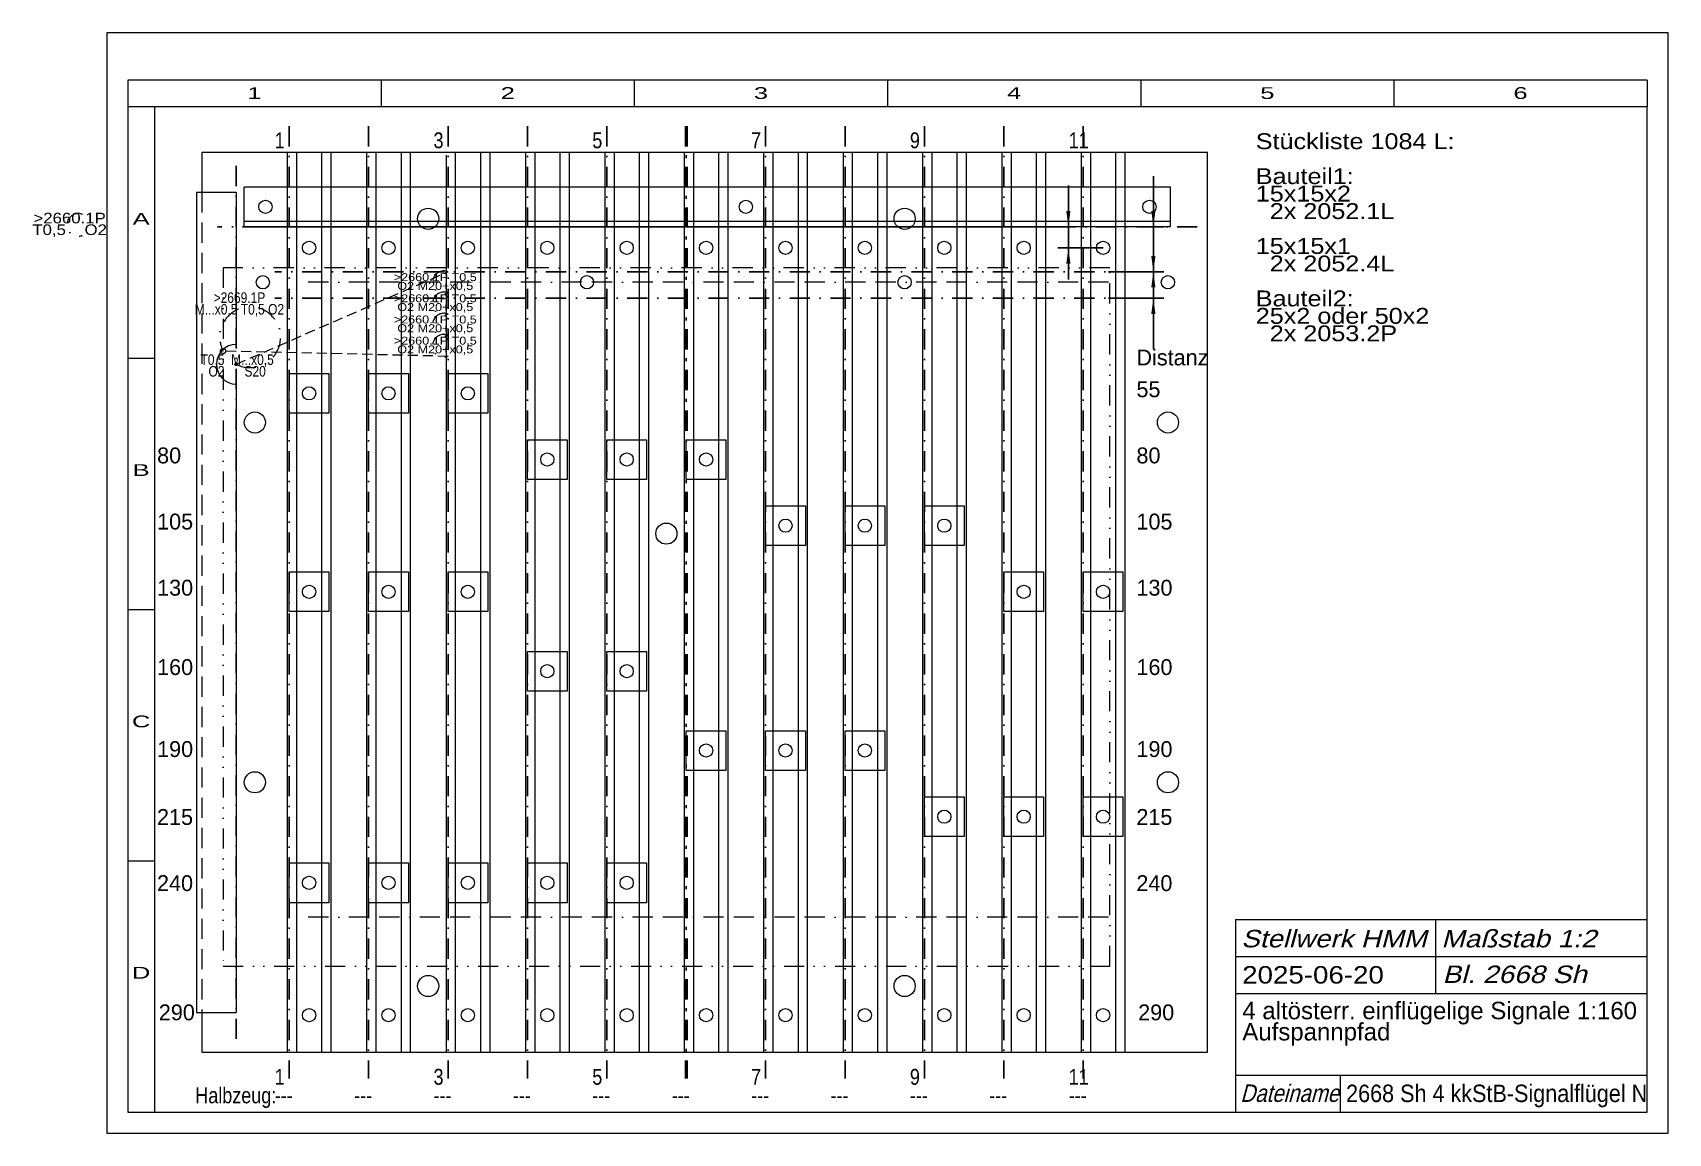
# Model space of a CAD drawing. Extents: x -26 to 592, y 2 to 418.
import ezdxf
from ezdxf.enums import TextEntityAlignment as Align

# ---------------------------------------------------------------- set-up
doc = ezdxf.new("R2010")
doc.units = 0
doc.header["$LTSCALE"] = 15.253998
for name, pattern in [('BORDER', [1.75, 0.5, -0.25, 0.5, -0.25, 0, -0.25]), ('DASHDOT', [1, 0.5, -0.25, 0, -0.25]), ('DASHED', [0.75, 0.5, -0.25]), ('DIVIDE', [1.25, 0.5, -0.25, 0, -0.25, 0, -0.25]), ('HIDDEN', [0.375, 0.25, -0.125]), ('PHANTOM', [2.5, 1.25, -0.25, 0.25, -0.25, 0.25, -0.25])]:
    doc.linetypes.add(name, pattern=pattern)
for name, color, linetype, lineweight in [('2660___ KKSTB-SIGNALFLÜGEL N', 230, 'CONTINUOUS', 13), ('2668_1P', 30, 'CONTINUOUS', 0), ('2668___ 4 KKSTB-SIGNALFLÜGEL N', 230, 'CONTINUOUS', 13), ('_TEMP', 7, 'CONTINUOUS', 50), ('BEMASSUNG', 7, 'CONTINUOUS', 25), ('BESCHRIFTUNG', 7, 'CONTINUOUS', 25), ('KONSTRUKTION', 7, 'CONTINUOUS', 0), ('MASSGRENZEN', 172, 'CONTINUOUS', 25), ('MASSLINIEN', 172, 'CONTINUOUS', 25), ('MASSTEXTE', 212, 'CONTINUOUS', 25), ('MITTELLINIEN', 5, 'DASHDOT', 25), ('PFADE', 7, 'CONTINUOUS', 0), ('STANDARD', 7, 'CONTINUOUS', 0)]:
    doc.layers.add(name, color=color, linetype=linetype, lineweight=lineweight)
doc.styles.add('Arial', font='arial.ttf')

# ---------------------------------------------------------------- blocks, each defined once
blk = doc.blocks.new('D574269440')
at = {"layer": 'MASSGRENZEN'}
for points in [[(365.33, 344.67), (364.55, 350.61), (366.11, 350.61)], [(365.33, 336.67), (366.11, 330.72), (364.55, 330.72)]]:
    blk.add_solid(points, dxfattribs=at)
at = {"layer": 'MASSLINIEN', "color": 172}
for p, q in [((365.33, 344.67), (365.33, 360.27)), ((53.95, 344.67), (361.33, 344.67)), ((365.33, 336.67), (365.33, 344.67)), ((378.45, 336.67), (361.33, 336.67)), ((365.33, 336.67), (365.33, 324.68))]:
    blk.add_line(p, q, dxfattribs=at)
blk = doc.blocks.new('D574269184')
at = {"layer": 'MASSGRENZEN'}
for points in [[(397.44, 344.67), (396.66, 350.61), (398.23, 350.61)], [(397.44, 327.67), (398.23, 321.72), (396.66, 321.72)]]:
    blk.add_solid(points, dxfattribs=at)
at = {"layer": 'MASSLINIEN', "color": 172}
for p, q in [((397.44, 344.67), (397.44, 363.8)), ((397.44, 344.67), (397.44, 327.67)), ((397.44, 344.67), (401.44, 344.67)), ((380.5, 327.67), (401.44, 327.67)), ((397.44, 327.67), (397.44, 315.68))]:
    blk.add_line(p, q, dxfattribs=at)
blk = doc.blocks.new('D574268928')
at = {"layer": 'MASSGRENZEN'}
for points in [[(397.44, 327.67), (396.66, 333.61), (398.23, 333.61)], [(397.44, 317.67), (398.23, 311.72), (396.66, 311.72)]]:
    blk.add_solid(points, dxfattribs=at)
at = {"layer": 'MASSLINIEN', "color": 172}
for p, q in [((397.44, 327.67), (397.44, 339.65)), ((380.5, 327.67), (401.44, 327.67)), ((397.44, 327.67), (397.44, 317.67)), ((380.5, 317.67), (401.44, 317.67)), ((397.44, 317.67), (397.44, 298.53))]:
    blk.add_line(p, q, dxfattribs=at)

msp = doc.modelspace()

# ---------------------------------------------------------------- linework, layer by layer
at = {"layer": '2660___ KKSTB-SIGNALFLÜGEL N', "linetype": 'DASHDOT'}
msp.add_arc((-8.73, 345.36), 4.28, 68.98606, 291.01394, dxfattribs=at)
at = {"layer": '2668_1P', "linetype": 'HIDDEN'}
for p, q in [((50.95, 292.67), (130.95, 327.67)), ((130.95, 295.67), (45.95, 297.67))]:
    msp.add_line(p, q, dxfattribs=at)
at = {"layer": '2668_1P', "linetype": 'PHANTOM'}
for centre, radius in [((45.95, 297.67), 1), ((50.95, 292.67), 0.5)]:
    msp.add_circle(centre, radius, dxfattribs=at)
at = {"layer": '2668_1P', "linetype": 'DASHDOT'}
for centre in [(129.41, 323.67), (129.41, 315.67), (129.41, 307.67), (129.41, 299.67)]:
    msp.add_arc(centre, 4.28, 68.98606, 291.01394, dxfattribs=at)
at = {"layer": '2668___ 4 KKSTB-SIGNALFLÜGEL N', "linetype": 'DASHDOT'}
msp.add_arc((56.19, 302.9), 11.5, 242.90524, 567.09476, dxfattribs=at)
at = {"layer": '_TEMP', "lineweight": 0}
for p, q in [((428.44, 82.8), (583.83, 82.8)), ((428.44, 82.8), (428.44, 10)), ((504.04, 82.8), (504.04, 54.8)), ((428.44, 68.8), (583.83, 68.8)), ((428.44, 54.8), (583.83, 54.8)), ((428.44, 24), (583.83, 24)), ((468.04, 24), (468.04, 10))]:
    msp.add_line(p, q, dxfattribs=at)
at = {"layer": 'KONSTRUKTION', "color": 8}
for p, q in [((417.95, 372.67), (37.95, 372.67)), ((37.95, 372.67), (37.95, 357.67)), ((70.2, 372.67), (70.2, 32.67)), ((73.7, 372.67), (73.7, 32.67)), ((83.2, 372.67), (83.2, 32.67)), ((86.7, 372.67), (86.7, 32.67)), ((100.2, 372.67), (100.2, 32.67)), ((103.7, 372.67), (103.7, 32.67)), ((113.2, 372.67), (113.2, 32.67)), ((116.7, 372.67), (116.7, 32.67)), ((130.2, 371.67), (130.2, 32.67)), ((133.7, 372.67), (133.7, 32.67)), ((143.2, 372.67), (143.2, 32.67)), ((146.7, 372.67), (146.7, 32.67)), ((160.2, 372.67), (160.2, 32.67)), ((163.7, 372.67), (163.7, 32.67)), ((173.2, 372.67), (173.2, 32.67)), ((176.7, 372.67), (176.7, 32.67)), ((190.2, 372.67), (190.2, 32.67)), ((193.7, 372.67), (193.7, 32.67)), ((203.2, 372.67), (203.2, 32.67)), ((206.7, 372.67), (206.7, 32.67)), ((220.2, 372.67), (220.2, 32.67)), ((223.7, 372.67), (223.7, 32.67)), ((233.2, 372.67), (233.2, 32.67)), ((236.7, 372.67), (236.7, 32.67)), ((250.2, 372.67), (250.2, 32.67)), ((253.7, 372.67), (253.7, 32.67)), ((263.2, 372.67), (263.2, 32.67)), ((266.7, 372.67), (266.7, 32.67)), ((280.2, 372.67), (280.2, 32.67)), ((283.7, 372.67), (283.7, 32.67)), ((293.2, 372.67), (293.2, 32.67)), ((296.7, 372.67), (296.7, 32.67)), ((310.2, 372.67), (310.2, 32.67)), ((313.7, 372.67), (313.7, 32.67)), ((323.2, 372.67), (323.2, 32.67)), ((326.7, 372.67), (326.7, 32.67)), ((340.2, 372.67), (340.2, 32.67)), ((343.7, 372.67), (343.7, 32.67)), ((353.2, 372.67), (353.2, 32.67)), ((356.7, 372.67), (356.7, 32.67)), ((370.2, 372.67), (370.2, 32.67)), ((373.7, 372.67), (373.7, 32.67)), ((383.2, 372.67), (383.2, 32.67)), ((386.7, 372.67), (386.7, 32.67)), ((417.95, 32.67), (417.95, 372.67)), ((403.95, 359.67), (53.95, 359.67)), ((53.95, 344.67), (53.95, 359.67)), ((403.95, 344.67), (403.95, 359.67)), ((35.95, 357.67), (35.95, 47.67)), ((35.95, 357.67), (50.95, 357.67)), ((50.95, 357.67), (50.95, 300.17)), ((403.95, 346.67), (53.95, 346.67)), ((403.95, 344.67), (53.95, 344.67)), ((50.95, 285.17), (50.95, 47.67)), ((35.95, 47.67), (50.95, 47.67)), ((37.95, 47.67), (37.95, 32.67)), ((37.95, 32.67), (417.95, 32.67))]:
    msp.add_line(p, q, dxfattribs=at)
at = {"layer": 'KONSTRUKTION', "color": 8, "linetype": 'DASHED'}
msp.add_line((37.95, 357.67), (37.95, 47.67), dxfattribs=at)
at = {"layer": 'KONSTRUKTION', "color": 8, "linetype": 'BORDER'}
for p, q in [((380.5, 323.67), (75.5, 323.67)), ((380.5, 83.67), (75.5, 83.67))]:
    msp.add_line(p, q, dxfattribs=at)
at = {"layer": 'KONSTRUKTION', "color": 252}
for p, q in [((70.95, 289.17), (85.95, 289.17)), ((70.95, 274.17), (70.95, 289.17)), ((85.95, 289.17), (85.95, 274.17)), ((100.95, 274.17), (100.95, 289.17)), ((100.95, 289.17), (115.95, 289.17)), ((115.95, 289.17), (115.95, 274.17)), ((130.95, 274.17), (130.95, 289.17)), ((130.95, 289.17), (145.95, 289.17)), ((145.95, 289.17), (145.95, 274.17)), ((85.95, 274.17), (70.95, 274.17)), ((115.95, 274.17), (100.95, 274.17)), ((145.95, 274.17), (130.95, 274.17)), ((160.95, 249.17), (160.95, 264.17)), ((160.95, 264.17), (175.95, 264.17)), ((175.95, 264.17), (175.95, 249.17)), ((190.95, 249.17), (190.95, 264.17)), ((190.95, 264.17), (205.95, 264.17)), ((205.95, 264.17), (205.95, 249.17)), ((220.95, 264.17), (235.95, 264.17)), ((220.95, 249.17), (220.95, 264.17)), ((235.95, 264.17), (235.95, 249.17)), ((175.95, 249.17), (160.95, 249.17)), ((205.95, 249.17), (190.95, 249.17)), ((235.95, 249.17), (220.95, 249.17)), ((250.95, 224.17), (250.95, 239.17)), ((250.95, 239.17), (265.95, 239.17)), ((265.95, 239.17), (265.95, 224.17)), ((280.95, 224.17), (280.95, 239.17)), ((280.95, 239.17), (295.95, 239.17)), ((295.95, 239.17), (295.95, 224.17)), ((310.95, 239.17), (325.95, 239.17)), ((310.95, 224.17), (310.95, 239.17)), ((325.95, 239.17), (325.95, 224.17)), ((265.95, 224.17), (250.95, 224.17)), ((295.95, 224.17), (280.95, 224.17)), ((325.95, 224.17), (310.95, 224.17)), ((70.95, 199.17), (70.95, 214.17)), ((70.95, 214.17), (85.95, 214.17)), ((85.95, 214.17), (85.95, 199.17)), ((100.95, 199.17), (100.95, 214.17)), ((100.95, 214.17), (115.95, 214.17)), ((115.95, 214.17), (115.95, 199.17)), ((130.95, 214.17), (145.95, 214.17)), ((130.95, 199.17), (130.95, 214.17)), ((145.95, 214.17), (145.95, 199.17)), ((340.95, 199.17), (340.95, 214.17)), ((340.95, 214.17), (355.95, 214.17)), ((355.95, 214.17), (355.95, 199.17)), ((370.95, 199.17), (370.95, 214.17)), ((370.95, 214.17), (385.95, 214.17)), ((385.95, 214.17), (385.95, 199.17)), ((85.95, 199.17), (70.95, 199.17)), ((115.95, 199.17), (100.95, 199.17)), ((145.95, 199.17), (130.95, 199.17)), ((355.95, 199.17), (340.95, 199.17)), ((385.95, 199.17), (370.95, 199.17)), ((160.95, 169.17), (160.95, 184.17)), ((160.95, 184.17), (175.95, 184.17)), ((175.95, 184.17), (175.95, 169.17)), ((190.95, 169.17), (190.95, 184.17)), ((190.95, 184.17), (205.95, 184.17)), ((205.95, 184.17), (205.95, 169.17)), ((175.95, 169.17), (160.95, 169.17)), ((205.95, 169.17), (190.95, 169.17)), ((220.95, 139.17), (220.95, 154.17)), ((220.95, 154.17), (235.95, 154.17)), ((235.95, 154.17), (235.95, 139.17)), ((250.95, 139.17), (250.95, 154.17)), ((250.95, 154.17), (265.95, 154.17)), ((265.95, 154.17), (265.95, 139.17)), ((280.95, 154.17), (295.95, 154.17)), ((280.95, 139.17), (280.95, 154.17)), ((295.95, 154.17), (295.95, 139.17)), ((235.95, 139.17), (220.95, 139.17)), ((265.95, 139.17), (250.95, 139.17)), ((295.95, 139.17), (280.95, 139.17)), ((310.95, 114.17), (310.95, 129.17)), ((310.95, 129.17), (325.95, 129.17)), ((325.95, 129.17), (325.95, 114.17)), ((340.95, 114.17), (340.95, 129.17)), ((340.95, 129.17), (355.95, 129.17)), ((355.95, 129.17), (355.95, 114.17)), ((370.95, 129.17), (385.95, 129.17)), ((370.95, 114.17), (370.95, 129.17)), ((385.95, 129.17), (385.95, 114.17)), ((325.95, 114.17), (310.95, 114.17)), ((355.95, 114.17), (340.95, 114.17)), ((385.95, 114.17), (370.95, 114.17)), ((70.95, 89.17), (70.95, 104.17)), ((70.95, 104.17), (85.95, 104.17)), ((85.95, 104.17), (85.95, 89.17)), ((100.95, 89.17), (100.95, 104.17)), ((100.95, 104.17), (115.95, 104.17)), ((115.95, 104.17), (115.95, 89.17)), ((130.95, 104.17), (145.95, 104.17)), ((130.95, 89.17), (130.95, 104.17)), ((145.95, 104.17), (145.95, 89.17)), ((160.95, 89.17), (160.95, 104.17)), ((160.95, 104.17), (175.95, 104.17)), ((175.95, 104.17), (175.95, 89.17)), ((190.95, 89.17), (190.95, 104.17)), ((190.95, 104.17), (205.95, 104.17)), ((205.95, 104.17), (205.95, 89.17)), ((85.95, 89.17), (70.95, 89.17)), ((115.95, 89.17), (100.95, 89.17)), ((145.95, 89.17), (130.95, 89.17)), ((175.95, 89.17), (160.95, 89.17)), ((205.95, 89.17), (190.95, 89.17))]:
    msp.add_line(p, q, dxfattribs=at)
at = {"layer": 'KONSTRUKTION', "color": 8}
for centre, radius in [((61.95, 352.17), 2.5), ((243.45, 352.17), 2.5), ((395.95, 352.17), 2.5), ((123.45, 347.67), 4), ((303.45, 347.67), 4), ((78.45, 336.67), 2.5), ((78.45, 336.67), 2.5), ((108.45, 336.67), 2.5), ((108.45, 336.67), 2.5), ((138.45, 336.67), 2.5), ((138.45, 336.67), 2.5), ((168.45, 336.67), 2.5), ((168.45, 336.67), 2.5), ((198.45, 336.67), 2.5), ((198.45, 336.67), 2.5), ((228.45, 336.67), 2.5), ((228.45, 336.67), 2.5), ((258.45, 336.67), 2.5), ((258.45, 336.67), 2.5), ((288.45, 336.67), 2.5), ((288.45, 336.67), 2.5), ((318.45, 336.67), 2.5), ((318.45, 336.67), 2.5), ((348.45, 336.67), 2.5), ((348.45, 336.67), 2.5), ((378.45, 336.67), 2.5), ((378.45, 336.67), 2.5), ((60.95, 323.67), 2.5), ((183.45, 323.67), 2.5), ((303.45, 323.67), 2.5), ((402.95, 323.67), 2.5), ((78.45, 281.67), 2.5), ((78.45, 281.67), 2.5), ((108.45, 281.67), 2.5), ((108.45, 281.67), 2.5), ((138.45, 281.67), 2.5), ((138.45, 281.67), 2.5), ((57.97, 270.67), 4), ((402.95, 270.67), 4), ((168.45, 256.67), 2.5), ((168.45, 256.67), 2.5), ((198.45, 256.67), 2.5), ((198.45, 256.67), 2.5), ((228.45, 256.67), 2.5), ((228.45, 256.67), 2.5), ((213.45, 228.67), 4), ((258.45, 231.67), 2.5), ((258.45, 231.67), 2.5), ((288.45, 231.67), 2.5), ((288.45, 231.67), 2.5), ((318.45, 231.67), 2.5), ((318.45, 231.67), 2.5), ((78.45, 206.67), 2.5), ((78.45, 206.67), 2.5), ((108.45, 206.67), 2.5), ((108.45, 206.67), 2.5), ((138.45, 206.67), 2.5), ((138.45, 206.67), 2.5), ((348.45, 206.67), 2.5), ((348.45, 206.67), 2.5), ((378.45, 206.67), 2.5), ((378.45, 206.67), 2.5), ((168.45, 176.67), 2.5), ((168.45, 176.67), 2.5), ((198.45, 176.67), 2.5), ((198.45, 176.67), 2.5), ((228.45, 146.67), 2.5), ((228.45, 146.67), 2.5), ((258.45, 146.67), 2.5), ((258.45, 146.67), 2.5), ((288.45, 146.67), 2.5), ((288.45, 146.67), 2.5), ((57.97, 134.67), 4), ((402.95, 134.67), 4), ((318.45, 121.67), 2.5), ((318.45, 121.67), 2.5), ((348.45, 121.67), 2.5), ((348.45, 121.67), 2.5), ((378.45, 121.67), 2.5), ((378.45, 121.67), 2.5), ((78.45, 96.67), 2.5), ((78.45, 96.67), 2.5), ((108.45, 96.67), 2.5), ((108.45, 96.67), 2.5), ((138.45, 96.67), 2.5), ((138.45, 96.67), 2.5), ((168.45, 96.67), 2.5), ((168.45, 96.67), 2.5), ((198.45, 96.67), 2.5), ((198.45, 96.67), 2.5), ((123.45, 57.67), 4), ((303.45, 57.67), 4), ((78.45, 46.67), 2.5), ((78.45, 46.67), 2.5), ((108.45, 46.67), 2.5), ((108.45, 46.67), 2.5), ((138.45, 46.67), 2.5), ((138.45, 46.67), 2.5), ((168.45, 46.67), 2.5), ((168.45, 46.67), 2.5), ((198.45, 46.67), 2.5), ((198.45, 46.67), 2.5), ((228.45, 46.67), 2.5), ((228.45, 46.67), 2.5), ((258.45, 46.67), 2.5), ((258.45, 46.67), 2.5), ((288.45, 46.67), 2.5), ((288.45, 46.67), 2.5), ((318.45, 46.67), 2.5), ((318.45, 46.67), 2.5), ((348.45, 46.67), 2.5), ((348.45, 46.67), 2.5), ((378.45, 46.67), 2.5), ((378.45, 46.67), 2.5)]:
    msp.add_circle(centre, radius, dxfattribs=at)
msp.add_arc((50.95, 292.67), 7.5, 90, 270, dxfattribs=at)
at = {"layer": 'MITTELLINIEN'}
for p, q in [((70.95, 382.66), (70.95, 22.66)), ((100.95, 382.66), (100.95, 22.66)), ((130.95, 382.66), (130.95, 22.66)), ((160.95, 382.66), (160.95, 22.66)), ((190.95, 382.66), (190.95, 22.66)), ((250.95, 382.66), (250.95, 22.66)), ((280.95, 382.66), (280.95, 22.66)), ((310.95, 382.66), (310.95, 22.66)), ((340.95, 382.66), (340.95, 22.66)), ((370.95, 382.66), (370.95, 22.66)), ((50.95, 367.67), (50.95, 37.67)), ((414.04, 344.67), (43.89, 344.67)), ((390.5, 327.67), (65.5, 327.67)), ((390.5, 327.67), (65.5, 327.67)), ((390.5, 317.67), (65.5, 317.67)), ((390.5, 317.67), (65.5, 317.67))]:
    msp.add_line(p, q, dxfattribs=at)
at = {"layer": 'MITTELLINIEN', "color": 154, "lineweight": 50}
msp.add_line((220.95, 382.66), (220.95, 22.66), dxfattribs=at)
at = {"layer": 'PFADE', "linetype": 'DIVIDE', "lineweight": 20}
for p, q in [((380.95, 329.17), (45.95, 329.17)), ((45.95, 329.17), (45.95, 65.17)), ((380.95, 65.17), (380.95, 329.17)), ((45.95, 65.17), (380.95, 65.17))]:
    msp.add_line(p, q, dxfattribs=at)
at = {"layer": 'STANDARD'}
for p, q in [((592, 418), (2, 418)), ((2, 418), (2, 2)), ((592, 2), (592, 418)), ((584, 400), (10, 400)), ((10, 400), (10, 390)), ((105.67, 400), (105.67, 390)), ((201.33, 400), (201.33, 390)), ((297, 400), (297, 390)), ((392.67, 400), (392.67, 390)), ((488.33, 400), (488.33, 390)), ((584, 400), (584, 390)), ((10, 390), (10, 10)), ((20, 390), (10, 390)), ((20, 390), (20, 10)), ((584, 390), (20, 390)), ((584, 10), (584, 390)), ((10, 295), (20, 295)), ((10, 200), (20, 200)), ((10, 105), (20, 105)), ((10, 10), (20, 10)), ((20, 10), (584, 10)), ((2, 2), (592, 2))]:
    msp.add_line(p, q, dxfattribs=at)

# ---------------------------------------------------------------- block references
at = {"layer": 'BEMASSUNG'}
for name in ['D574269440', 'D574269184', 'D574268928']:
    msp.add_blockref(name, (0, 0), dxfattribs=at)

# ---------------------------------------------------------------- texts
at = {"layer": '2660___ KKSTB-SIGNALFLÜGEL N', "linetype": 'DASHDOT', "insert": (-12.02, 345.36), "char_height": 4, "attachment_point": 5, "line_spacing_factor": 0.66, "style": 'Arial'}
msp.add_mtext('\\W1.135110;>2660.1P\\PT0,5    O2', dxfattribs=at)
at = {"layer": '2668_1P', "linetype": 'DASHDOT', "char_height": 3, "attachment_point": 5, "line_spacing_factor": 0.66, "style": 'Arial'}
for insert in [(126.13, 323.67), (126.13, 315.67), (126.13, 307.67), (126.13, 299.67)]:
    msp.add_mtext('\\W1.134926;>2660.1P T0,5\\PO2 M20+x0,5', dxfattribs=dict(at, insert=insert))
at = {"layer": '2668_1P', "linetype": 'PHANTOM', "insert": (51.26, 292.19), "char_height": 4, "attachment_point": 5, "line_spacing_factor": 0.66, "style": 'Arial'}
msp.add_mtext('\\W0.810867;T0,5  M...x0,5\\PO2      S20\\P', dxfattribs=at)
at = {"layer": '2668___ 4 KKSTB-SIGNALFLÜGEL N', "insert": (52.14, 315.29), "char_height": 4, "attachment_point": 5, "line_spacing_factor": 0.66, "style": 'Arial'}
msp.add_mtext('\\W0.810845;>2669.1P\\PM...x0,5 T0,5 O2', dxfattribs=at)
at = {"layer": 'BESCHRIFTUNG', "style": 'Arial'}
for s, width, p in [('1', 0.810869, (65.46, 374.32)), ('3', 0.810869, (125.46, 374.32)), ('5', 0.810869, (185.46, 374.32)), ('7', 0.810869, (245.46, 374.32)), ('9', 0.810869, (305.46, 374.32)), ('11', 0.810869, (365.46, 374.32)), ('Distanz', 0.972766, (391.06, 292.25)), ('55', 0.972828, (391.06, 280.22)), ('80', 0.972828, (21.03, 255.22)), ('80', 0.972828, (391.06, 255.22)), ('105', 0.972828, (21.03, 230.22)), ('105', 0.972828, (391.06, 230.22)), ('130', 0.972828, (21.03, 205.22)), ('130', 0.972828, (391.06, 205.22)), ('160', 0.972828, (21.03, 175.22)), ('160', 0.972828, (391.06, 175.22)), ('190', 0.972828, (21.03, 144.23)), ('190', 0.972828, (391.06, 144.23)), ('215', 0.972828, (21, 118.56)), ('215', 0.972828, (391.03, 118.56)), ('240', 0.972828, (21, 93.55)), ('240', 0.972828, (391.03, 93.55)), ('290', 0.972828, (21.68, 44.71)), ('290', 0.972828, (391.71, 44.71)), ('1', 0.810869, (65.46, 20.34)), ('3', 0.810869, (125.46, 20.34)), ('5', 0.810869, (185.46, 20.34)), ('7', 0.810869, (245.46, 20.34)), ('9', 0.810869, (305.46, 20.34)), ('11', 0.810869, (365.46, 20.34)), ('Halbzeug:', 0.810868, (35.46, 13.34)), ('---', 0.810862, (65.46, 13.34)), ('---', 0.810862, (95.46, 13.34)), ('---', 0.810862, (125.46, 13.34)), ('---', 0.810862, (155.46, 13.34)), ('---', 0.810862, (185.46, 13.34)), ('---', 0.810862, (215.46, 13.34)), ('---', 0.810862, (245.46, 13.34)), ('---', 0.810862, (275.46, 13.34)), ('---', 0.810862, (305.46, 13.34)), ('---', 0.810862, (335.46, 13.34)), ('---', 0.810862, (365.46, 13.34))]:
    msp.add_text(s, height=6, dxfattribs=dict(at, width=width)).set_placement(p)
at = {"layer": 'BESCHRIFTUNG', "style": 'Arial', "oblique": 15}
for s, width, p in [('Stellwerk HMM', 1.130136, (430.63, 78.88)), ('Maßstab 1:2', 1.143719, (506.23, 78.88)), ('Bl. 2668 Sh', 1.143717, (506.67, 65.4)), ('Dateiname', 0.835372, (430.3, 20.45))]:
    msp.add_text(s, height=6.6, dxfattribs=dict(at, width=width)).set_placement(p, align=Align.TOP_LEFT)
at = {"layer": 'BESCHRIFTUNG', "style": 'Arial'}
for s, width, p in [('2025-06-20', 1.135137, (431, 65.2)), ('2668 Sh 4 kkStB-Signalflügel N', 0.884418, (470.27, 20.4))]:
    msp.add_text(s, height=6.6, dxfattribs=dict(at, width=width)).set_placement(p, align=Align.TOP_LEFT)
at = {"layer": 'BESCHRIFTUNG', "attachment_point": 1, "style": 'Arial'}
for s, insert, char_height, line_spacing_factor in [('\\W1.135063;Stückliste 1084 L:\\P\\PBauteil1:\\P15x15x2\\P  2x 2052.1L\\P\\P15x15x1\\P  2x 2052.4L\\P\\PBauteil2:\\P25x2 oder 50x2\\P  2x 2053.2P\\P', (436.13, 379.98), 6, 0.66), ('\\W0.982869;4 altösterr. einflügelige Signale 1:160\\PAufspannpfad', (431.07, 51.7), 6.6, 0.727273)]:
    msp.add_mtext(s, dxfattribs=dict(at, insert=insert, char_height=char_height, line_spacing_factor=line_spacing_factor))
at = {"layer": 'STANDARD', "style": 'Arial'}
for s, width, p in [('1', 1.547923, (57.83, 392.95)), ('2', 1.547922, (153.5, 392.95)), ('3', 1.547923, (249.17, 392.95)), ('4', 1.547923, (344.83, 392.95)), ('5', 1.547922, (440.5, 392.95)), ('6', 1.547923, (536.17, 392.95)), ('A', 1.547987, (15, 345.45)), ('B', 1.547987, (15, 250.45)), ('C', 1.548103, (15, 155.45)), ('D', 1.548104, (15, 60.45))]:
    msp.add_text(s, height=4.46, dxfattribs=dict(at, width=width)).set_placement(p, align=Align.CENTER)

doc.saveas('drawing.dxf')
